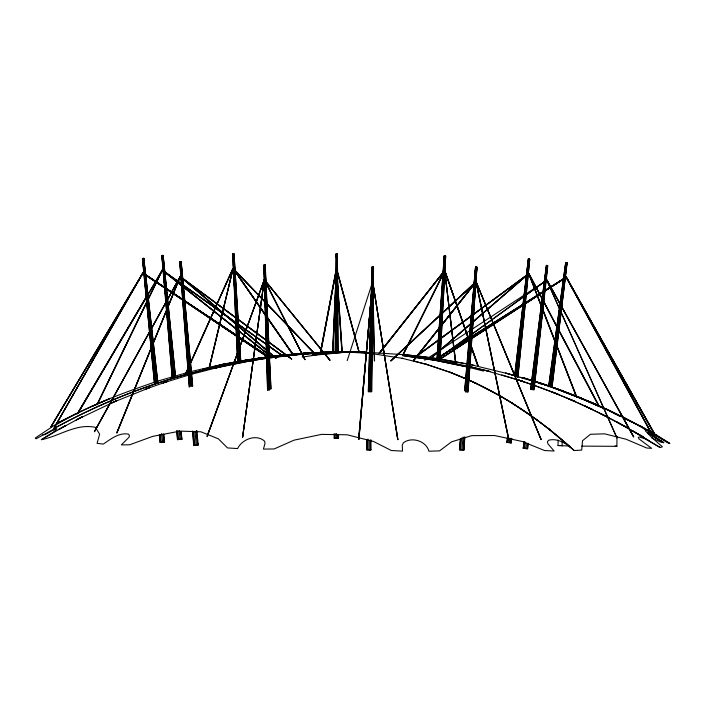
<?xml version="1.0" encoding="UTF-8"?>
<svg xmlns="http://www.w3.org/2000/svg" width="705" height="705" viewBox="0 0 705 705"><rect width="100%" height="100%" fill="white"/><g stroke="black" fill="none" stroke-linecap="round" stroke-linejoin="round"><path stroke-width="1.06" d="M338.523 434.756L338.541 438.043L336.593 437.884L336.602 433.478M336.69 351.962L336.796 253.932L336.029 253.967L335.06 352.553M336.585 257.351L336.593 254.064L336.029 253.967M338.541 438.043L334.029 438.105L335.201 437.902L335.227 433.522M335.73 352.491L336.347 253.941M335.615 324.203L335.8 301.185M335.862 293.509L335.933 284.741M336.162 257.334L336.188 254.047M334.223 437.981L334.073 433.725M569.781 446.053L558.034 445.534L558.104 440.035M562.114 446.018L562.167 441.612M581.828 446.124L616.875 446.318L616.998 436.413M366.803 439.744L366.503 449.649L369.059 450.098L371.015 449.869L370.971 439.753M371.826 391.495L373.174 266.913L372.108 266.966L370.962 304.384M370.337 450.037L370.495 440.176M371.288 391.971L373.553 267.036M372.592 298.805L372.813 286.706M369.059 450.098L369.27 440.237M370.284 392.024L372.584 283.542M372.628 281.348L373.333 267.089M372.548 274.589L372.601 272.386M367.666 450.028L367.957 439.074M369.191 391.971L372.108 266.966M347.195 360.652L372.707 281.524L397.937 439.638M374.337 360.863L373.095 306.842M368.882 388.993L369.067 382.392M369.526 365.895L369.781 357.1M370.151 343.899L370.495 331.799M370.804 320.801L371.174 307.6M371.482 296.602L371.887 282.308M372.108 274.606L372.319 266.913M368.292 391.319L370.856 307.68M366.688 449.861L366.979 440.008M368.424 391.839L372.169 267.028M332.61 352.007L336.285 269.768M332.734 352.148L336.408 269.627M332.945 352.095L336.611 269.68M440.008 358.924L440.123 356.73M440.246 354.544L442.264 317.303M442.387 315.109L444.406 277.867M444.529 275.673L445.666 255.924L440.149 358.854M439.691 358.766L445.049 255.844L444.22 255.862L436.985 358.704M442.361 306.358L442.555 303.071M443.066 294.302L443.313 289.922M443.824 281.163L444.018 277.876M444.52 269.107L444.837 263.635M438.801 358.678L445.049 255.844M437.752 359.717L444.599 255.818M437.893 352.236L438.193 347.856M438.563 342.383L438.863 338.003M439.233 332.531L439.603 327.058M439.902 322.679L440.273 317.206M440.572 312.826L440.942 307.354M441.312 301.881L441.683 296.408M441.982 292.029L442.352 286.556M442.652 282.176L443.092 275.602M443.322 272.324L443.762 265.75M444.062 261.379L444.22 255.862M437.056 359.735L444.282 255.827M460.391 438.73L459.422 449.667L463.916 450.125L464.859 436.985M468.058 392.077L476.959 267.221L476.139 267.054L475.514 267.08L464.63 390.623M464.049 445.56L463.916 450.125M464.207 443.366L464.604 437.893M467.997 390.834L468.305 386.455M468.464 384.269L469.019 376.611M469.177 374.417L469.724 366.759M469.883 364.573L470.438 356.906M470.596 354.721L476.897 267.169M463.247 450.231L464.216 437.082M467.53 392.156L476.959 267.221M474.104 299.907L474.35 296.629M474.844 290.063L475.099 286.785M475.514 281.313L475.84 276.942M476.254 271.469L476.589 267.098M461.969 450.204L463 437.056M466.525 392.139L476.739 267.257M460.576 450.063L461.59 438.017M465.432 392.033L475.575 267.142L464.771 390.773M465.432 387.265L465.626 385.08M466.093 379.616L466.375 376.338M466.842 370.874L467.027 368.689M467.494 363.225L467.776 359.947M468.155 355.576L468.428 352.297M468.904 346.834L469.177 343.546M469.556 339.175L469.838 335.897M470.209 331.526L470.587 327.155M470.958 322.784L471.337 318.413M471.619 315.135L471.989 310.764M472.271 307.486L472.738 302.022M473.02 298.744L473.39 294.373M473.672 291.094L474.139 285.622M474.333 283.436L474.8 277.973M474.985 275.787L475.734 267.045M358.589 439.206L372.575 281.586L358.924 439.259M358.73 439.286L372.575 281.586M358.907 439.153L372.645 281.586L397.814 439.497M459.607 449.861L460.559 438.915M468.992 340.339L439.612 359.418L468.887 340.162M566.291 277.224L650.874 432.57L566.106 277.268L654.443 433.628L566.379 277.136L471.751 338.611M431.116 357.867L528.741 273.549L542.339 298.797M557.443 328.036L528.741 273.549L472.632 322.344M507.371 437.999L506.86 442.361L508.781 442.643L511.151 442.855L511.592 438.475M517.77 377.228L529.746 259.096L517.919 377.201M511.151 442.855L511.795 438.448M511.354 442.819L510.702 442.705L511.151 438.325M517.426 377.113L529.129 259.008L516.589 375.897M526.283 288.609L526.512 286.415M526.97 282.044L527.199 279.859M527.648 275.488L527.992 272.2M528.45 267.829L528.679 265.644M529.138 261.273L529.367 259.079L528.309 258.946L514.773 374.672M510.702 442.705L509.433 442.537L509.909 438.175M528.186 443.278L527.587 448.732L527.878 444.238M534.064 388.675L534.549 384.322M534.787 382.145L547.441 265.512L546.375 265.424L530.583 389.407M534.082 389.874L547.811 265.618L547.195 265.591L532.566 389.812M506.86 442.361L508.049 442.396L508.543 438.034M515.54 375.791L528.688 258.964M523.93 441.612L523.286 448.265L526.908 448.75L527.525 443.295M533.562 389.891L547.6 265.626M515.39 373.668L515.769 370.389M516.139 367.12L516.386 364.934M516.765 361.656L517.144 358.378M517.514 355.1L517.77 352.914M518.263 348.552L518.519 346.367M518.889 343.088L519.268 339.81M519.638 336.532L519.893 334.346M520.264 331.077L520.642 327.799M521.013 324.52L521.392 321.242M521.638 319.057L522.017 315.778M522.387 312.509L522.766 309.231M523.013 307.045L523.515 302.674M523.762 300.489L524.141 297.21M524.388 295.034L524.89 290.663M525.146 288.477L525.516 285.199M525.895 281.921L526.265 278.642M526.52 276.466L527.014 272.095M527.269 269.909L527.64 266.631M527.895 264.445L528.389 260.075M542.436 309.054L542.691 306.878M543.185 302.524L543.44 300.348M543.943 295.994L544.189 293.818M544.568 290.548L544.815 288.371M545.317 284.018L545.564 281.841M546.067 277.488L546.313 275.311M546.692 272.042L547.062 268.781M147.883 294.849L162.124 270.094L267.133 353.725M507.062 442.335L507.574 437.964M514.8 375.739L528.371 258.938M206.988 436.236L264.498 279.629L305.027 359.7L264.305 279.682L330.037 360.211L264.278 279.682L242.599 437.259L264.269 279.691L207.305 436.298M525.639 448.644L526.283 443.198M546.604 268.72L547.001 265.45L546.375 265.424M551.927 387.063L567.076 262.621L566.318 262.516L565.701 262.454L548.578 386.64M552.077 387.098L567.137 262.639L565.701 262.454M524.256 448.468L525.058 441.929M531.491 389.662L546.745 265.529M566.926 262.621L551.566 387.054L581.643 398.607L602.969 408.001L600.105 406.662M531.649 385.045L531.923 382.868M533.006 374.17L533.28 371.993M533.685 368.733L534.099 365.463M534.505 362.203L534.778 360.026M535.183 356.765L535.456 354.589M535.862 351.328L536.135 349.151M536.54 345.891L536.813 343.714M537.219 340.453L537.624 337.193M537.897 335.016L538.303 331.755M538.576 329.579L538.981 326.318M539.254 324.141L539.669 320.881M539.933 318.704L540.347 315.443M540.753 312.183L541.026 310.006M541.431 306.745L543.194 292.61M543.467 290.434L543.872 287.173M544.145 284.996L544.551 281.736M544.824 279.559L546.595 265.424M523.286 448.265L524.115 441.735M530.733 389.512L546.437 265.468M560.052 316.034L560.325 313.848M562.925 293.121L563.198 290.945M563.612 287.666L563.885 285.49M564.3 282.212L564.573 280.035M565.119 275.673L565.392 273.487M565.798 270.218L566.071 268.032M566.485 264.763L566.758 262.577M550.579 386.939L566.52 262.577M549.495 386.789L566.08 262.516M549.239 385.591L549.53 383.414M549.979 380.145L550.27 377.968M550.711 374.699L551.01 372.522M552.041 364.89L552.341 362.714M552.782 359.444L553.072 357.268M553.522 353.998L553.813 351.813M554.104 349.636L554.553 346.367M554.844 344.19L555.143 342.013M555.584 338.744L555.875 336.558M556.324 333.298L556.615 331.112M556.915 328.935L557.355 325.666M557.646 323.489L557.946 321.313M558.386 318.043L558.686 315.858M558.977 313.681L559.417 310.411M559.717 308.235L560.898 299.519M561.189 297.334L561.488 295.157M561.779 292.98L562.22 289.711M562.519 287.534L564.291 274.457M564.582 272.28L565.762 263.564M548.728 386.675L565.762 262.471M242.599 437.259L264.313 279.691L329.869 360.352M268.517 342.137L291.694 359.056L267.874 341.255M320.326 352.756L335.933 270.773M320.378 352.87L335.985 270.887M320.59 352.905L335.994 271.998M320.669 352.817L335.871 272.985M391.072 360.942L473.751 284.212M209.024 368.072L233.099 268.429L209.367 368.133M209.094 368.186L233.099 268.429M267.265 355.717L142.78 273.029L54.215 427.785L142.762 273.038L50.927 426.631M508.666 439.832L476.06 281.744L541.105 439.418L476.131 281.744L508.948 439.691M475.937 281.833L508.781 439.664M265.459 315.267L233.099 268.376L189.892 364.846M207.173 436.333L264.305 279.682L304.842 359.638M469.16 341.167L444.67 270.42L469.107 339.986M180.154 276.563L94.426 431.654L180.154 276.563L116.774 432.879L180.172 276.563L266.102 339.942M116.968 432.976L180.427 276.501L266.869 350.244M424.692 360.255L547.054 280.114L633.725 436.818L546.807 280.202L616.804 437.814M265.397 315.126L232.932 268.464L190.024 363.692M185.503 373.72L187.865 368.671M186.094 372.83L187.9 368.821M190.156 363.806L232.941 268.464L265.653 302.515M185.803 373.773L188.059 368.759M413.597 360.748L474.174 284.397M51.068 426.675L143.027 272.985L267.301 355.664M96.885 404.758L147.222 300.788M147.777 299.757L162.317 270.006L148.323 298.92M97.501 403.886L146.887 301.89M97.158 404.811L147.019 301.828M148.499 298.955L162.362 270.147L147.786 294.822M402.537 355.39L444.194 271.399M402.74 355.452L444.899 270.473L403.26 354.65M471.962 333.994L546.842 280.044L633.539 436.924M94.426 431.654L180.286 276.598L266.085 340.092M54.215 427.785L143.018 272.985L266.807 356.034M180.295 276.554L266.878 350.403M268.852 355.091L270.711 356.404L269.019 354.809M77.224 413.932L146.473 296.558M77.797 413.024L146.49 296.602M77.973 413.13L146.094 297.589M78.079 413.165L146.208 297.686M51.112 426.736L142.948 273.117L267.107 355.954L142.842 273.276M455.395 362.194L444.679 270.42L469.116 340.083M379.211 353.135L443.983 271.284M379.149 353.275L443.921 271.425M379.405 353.196L444.864 270.482L380.145 352.509M413.341 360.511L473.857 284.3M413.509 360.449L473.346 285.102M413.394 360.696L473.919 284.485M390.817 360.704L476.042 281.674M390.896 360.889L475.91 281.736M276.016 358.052L269.363 352.377M541.396 306.552L528.803 273.637L541.704 306.508M431.293 357.787L470.993 323.542M472.65 322.114L528.9 273.611L557.117 326.988L543.37 300.735M431.266 358.017L470.975 323.771M472.059 334.179L546.868 280.044M436.325 359.656L470.253 335.219M56.321 424.683C86.856 406.441 120.625 393.725 154.28 382.286M416.302 356.21L471.196 315.858M472.967 314.553L528.671 273.743M416.329 356.351L471.328 315.919M472.985 314.694L528.865 273.611L473.125 314.844M416.47 356.501L471.425 316.096M436.421 359.841L470.279 335.465M471.566 338.312L566.212 277.136M439.612 359.418L468.878 340.242M471.627 338.453L563.445 278.995M469.777 338.127L437.135 358.343L469.592 337.836M472.376 336.082L542.938 291.676M544.798 290.513L563.365 278.827M437.135 358.343L469.689 337.977M543.035 291.817L471.548 336.805L543.079 291.923M544.824 290.575L563.454 278.969M437.25 358.528L469.741 338.083M544.939 290.751L563.507 279.065M471.636 336.964L543.123 291.976M544.983 290.804L563.551 279.118M654.178 433.769L566.353 277.162L651.164 432.394M651.543 437.743L660.224 441.92L663.713 442.687L648.521 432.429L656.487 436.095L669.001 443.542L669.75 443.383L656.752 435.179L646.882 430.015L645.242 430.729L651.869 437.558L662.427 446.838L660.083 447.481L645.031 438.783L639.223 436.933L638.281 437.444L639.021 438.924L651.667 448.336L646.741 448.019L626.111 439.25L604.643 433.839L590.438 434.271L582.524 440.722L581.696 450.107L574.152 450.548C567.454 444.37 558.245 437.717 548.657 440.211L547.362 441.876L548.049 443.991L554.121 451.015L544.595 450.548L522.29 441.489L494.496 435.523L471.715 435.637L451.57 441.832L439.559 450.883L428.913 451.218C426.199 440.872 411.667 436.518 403.445 442.749L402.255 445.075L402.529 451.103L391.39 450.539L373.615 441.515L347.248 434.8L321.586 434.377L294.038 440.158L274.139 448.962L263.406 449.094L264.957 443.709L264.71 441.295C256.62 433.663 242.044 439.092 237.647 448.565L227.495 447.922L218.356 438.818L200.899 431.795L179.969 431.116L152.738 436.369L129.729 444.767L121.339 444.908L128.989 437.285L129.464 435.681L128.592 434.157C119.092 432.227 110.676 439.136 103.327 444.088L97.087 443.339L99.625 434.192L95.466 427.38C76.255 423.07 59.282 436.307 41.375 439.673L52.972 432.438L56.99 428.931L52.311 429.997L36.043 438.827L35.25 438.025L58.603 422.498L76.739 413.438L58.603 422.498L60.392 421.652M41.375 439.673L65.794 425.467L58.788 429.442L82.785 416.514L76.193 419.969L116.73 400.616L110.976 403.189L150.659 387.221L145.724 389.063L167.605 381.405L163.084 382.938L188.861 375.025M55.88 428.49L44.953 434.712L42.758 434.562M237.603 362.44L232.932 253.818L234.007 253.8L240.784 361.127M75.047 414.232L93.078 405.833M158.361 380.929L188.922 372.117M264.305 280.449L263.855 265.115L264.921 265.001L271.011 388.878M263.855 265.115L265.3 265.098M190.967 374.425L218.418 367.279L215.14 368.072L235.347 363.639M188.896 373.756C141.846 386.49 96.435 405.128 53.756 428.64C96.233 405.269 141.388 386.692 188.182 373.941M190.976 373.183L230.394 363.903L265.644 357.955L248.019 360.66L215.765 367.023M191.161 373.121L212.769 367.693M189.266 387.204L179.775 262.022L180.392 261.916L181.211 261.925L192.694 385.864M179.775 262.022L181.211 261.925M192.597 431.125L193.681 445.393L194.342 445.216M193.681 445.393L198.184 445.093L196.862 430.834M202.952 369.2L205.023 368.662L203.207 369.103M366.503 449.649L367.173 449.482M176.699 430.861L177.448 439.62L181.943 439.189L181.159 431.531M172.108 377.166L162.079 255.492L163.146 255.404L175.457 375.739M190.958 371.561L223.538 364.106L250.257 359.374M177.448 439.62L181.943 439.189M212.143 367.058L220.515 365.093L212.258 366.997M206.054 368.424L210.187 367.472M215.14 368.072L252.258 360.511L232.474 364.238M220.656 364.723L223.538 364.106M220.594 365.058L216.726 365.886L219.934 365.234M222.066 364.802L238.087 361.55L266.428 357.127M221.564 364.846L233.954 362.37M236.025 361.965L255.739 358.589M157.911 382.885L143.82 258.382L142.595 258.479L154.395 383.229M159.348 434.641L160.088 442.299L161.26 442.273L164.582 441.859L163.719 434.209M160.088 442.299L164.582 441.859M249.729 359.823L261.009 358.025M245.516 360.581L247.552 360.22M249.596 359.867L251.641 359.506L249.5 359.858M253.685 359.153L255.721 358.792M233.866 362.326L267.01 357.03M241.189 361.286L243.34 360.925M245.34 360.572L247.622 360.185M252.98 359.268L256.197 358.722M239.823 361.066L266.622 357.091M267.125 358.193L249.799 360.951L267.019 358.228M369.658 352.782L348.067 352.121L369.905 353.416M302.207 357.135L316.051 354.985L315.073 355.135L340.788 352.676M459.422 449.667L461.378 449.587M444.608 270.561L455.738 362.141M263.115 357.717L267.345 357.109M252.055 359.162L266.895 357.056M268.79 356.915L272.06 356.448L268.887 356.897M266.781 357.197L257.272 358.537L266.922 357.179M269.063 356.88L306.032 353.179L284.75 354.923M269.072 356.739L305.485 353.214M268.799 356.792L289.57 354.465L268.526 356.845M269.292 357.911L301.749 354.254L319.867 353.011M269.231 357.92L286.08 355.769M268.746 357.567L300.859 354.113L319.206 352.932L301.987 354.025L268.596 357.576L283.251 355.769M287.155 354.73L273.135 356.325L306.032 353.179L285.234 354.871M269.204 356.712L287.649 354.641M288.389 354.606L270.817 356.228M271.134 356.448L289.914 354.456M313.205 354.879L312.077 354.994L340.171 352.615M310.685 353.54L312.791 353.337M154.659 384.348L142.384 258.524L143.82 258.382M284.441 355.963L302.974 354.148M310.508 353.549L312.668 353.337M345.3 352.086L349.398 351.901M163.146 255.404L162.52 255.448L174.073 376.946M162.326 255.501L161.709 255.545M288.248 354.659L323.251 352.315L344.207 351.91L328.169 352.183L330.848 352.103M348.155 352.103L350.905 351.91M301.987 354.025L336.426 352.324M303.785 353.328L325.666 352.227M320.89 352.782L331.817 352.112M317.708 352.852L329.931 352.13M318.722 352.773L318.061 352.808L345.741 351.901M302.348 353.434L320.951 352.412M304.71 353.267L338.453 352.033M323.251 352.315L304.155 353.311L321.788 352.394M319.057 353.055L336.99 352.359M339.792 352.623L358.598 352.015L336.056 352.333M523.101 448.133L527.393 448.591M526.908 448.75L527.587 448.732M232.562 253.897L234.007 253.8L238.528 327.235M319.453 352.518L337.149 352.103M321.542 352.403L337.589 352.068M445.595 255.959L444.432 255.897M336.593 254.064L337.413 253.985L338.021 352.588M335.201 437.902L336.593 437.884M366.485 352.253L337.025 352.068M558.034 445.534L561.339 445.551M353.945 351.945L356.933 351.989M369.843 352.526L353.637 352.209L370.125 352.791M364.749 352.192L360.59 352.059M336.796 253.932L337.413 253.985L337.889 352.676M372.478 267.089L372.927 267.107M371.588 352.588L405.472 354.765L404.344 354.659L422.736 356.642L404.344 354.659M368.451 449.42L371.015 449.869M359.788 352.042L366.397 352.403M475.884 267.204L476.333 267.248M508.049 442.396L509.433 442.537M371.993 353.637L402.837 358.413L401.956 358.237L427.397 364.626L414.029 360.995M528.917 259.035L528.309 258.946M402.396 355.558L434.87 360.255L467.318 366.961L434.87 360.255L403.463 355.69M438.986 360.387L419.545 357.409L456.038 363.577L436.007 359.911M233.073 268.579L265.468 302.577M466.587 363.824L438.113 358.748L421.229 356.457L439.999 359.039L438.113 358.748L467.309 363.992M469.75 364.441L508.966 373.976M470.385 364.608L474.491 365.419M615.086 445.948L616.875 446.318M452.469 362.908L466.895 365.983M469.988 366.644L490.116 371.57L469.971 366.662M469.345 367.472L483.542 371.086M485.357 370.389L524.167 381.775L501.793 374.901M397.717 439.664L372.725 281.824M518.21 376.699L505.573 373.033L523.101 378.18L520.114 377.29M509.979 374.276L518.087 376.681M532.187 380.524L522.29 377.448L531.588 380.409M535.157 381.44C564.661 390.834 593.416 402.599 621.123 416.408M534.522 381.352L547.098 385.353L534.707 381.299M524.494 378.153L531.729 380.444M534.831 381.431L548.631 386.023M541.546 383.59L534.302 381.238L548.561 386.058M525.401 378.885L522.423 377.924L525.419 378.902M529.543 379.616L531.605 380.295M527.199 379.431L530.239 380.436M531.57 384.454L518.228 379.933L532.204 384.683M534.196 385.362L558.193 394.298L534.654 385.503M551.707 387.151L555.778 388.578M537.924 382.894L540.955 383.969M551.618 387.089L572.583 394.976M451.931 372.963L426.084 364.247L450.178 372.31L466.067 378.805M551.786 387.177L581.643 398.607L599.127 406.203M558.589 389.583L583.484 399.471M575.624 396.166L602.308 407.754M585.45 400.29L588.393 401.533M589.38 401.947L599.664 406.547M466.234 378.929L450.178 372.31L466.014 378.832M468.235 379.819C507.3 397.038 542.744 421.784 574.152 450.548C544.286 423.317 510.905 399.709 474.253 382.507L500.911 396.369L498.294 394.923L513.143 403.709L510.305 402.009L537.571 420.339M468.851 380.11L476.439 383.502L468.896 380.083M610.627 411.605L620.074 416.294M623.854 418.171L625.749 419.105L623.943 418.18M621.052 416.452C594.817 402.775 567.155 392.042 539.122 382.674L564.643 391.68L555.945 388.429L582.18 398.616L572.76 394.738L599.708 406.195L589.574 401.612L617.236 414.425L606.379 409.067L639.964 425.82L656.752 435.179M620.277 416.32L616.611 414.469L620.497 416.452M629.23 420.929L631.169 421.925M626.692 419.572L628.543 420.532M652.257 432.985L623.176 417.131L652.257 432.985L639.964 425.82L669.75 443.383M643.7 428.693L651.543 433.099M628.005 428.332C603.33 414.179 577.527 402.044 551.072 391.619L575.192 401.471L567.481 398.307L592.191 409.288L583.881 405.578L609.173 417.765L600.281 413.456L626.155 426.93L616.672 421.969L643.119 436.818L629.891 429.398M647.639 432.993L656.963 438.484M198.184 445.093L197.779 442.784M647.71 433.117L663.713 442.687L648.362 433.381M660.083 447.481L633.046 431.143L649.42 441.004M162.309 270.209L267.274 353.672M142.956 273.029L266.737 356.184M182.886 300.083L145.565 275.038L182.886 300.145M184.701 301.299L266.613 356.263M184.701 301.361L266.613 356.325M165.005 271.918L181.176 283.463M182.93 284.697L267.213 344.771M268.975 345.996L282.449 355.628L268.843 346.146M164.873 272.068L267.054 344.868M164.829 272.209L267.098 344.948M268.79 346.287L282.335 355.805M267.847 341.405L291.694 359.056M265.935 340.233L180.189 276.739L266.719 350.544M534.311 418.03L549.777 429.671L546.296 427.01L570.248 447.093M162.3 270.006L266.508 352.808M268.869 354.95L270.711 356.404M269.204 352.43L276.025 358.202M269.107 352.606L275.867 358.343M314.06 352.817L233.126 268.376L265.653 315.214M267.16 304.093L313.981 352.993M266.948 304.014L313.796 353.046M233.267 268.429L265.714 315.038M267.592 317.726L293.174 354.474M267.424 317.673L293.113 354.65M267.265 317.814L292.857 354.571M267.327 317.964L292.919 354.712M566.212 277.224L654.258 433.734M558.748 329.799L599.25 406.336M558.616 329.825L599.162 406.424M558.466 329.975L598.968 406.512M546.807 280.202L616.981 437.779M476.087 281.877L540.964 439.523M542.506 308.464L555.214 341.361M556.421 344.348L576.681 396.721M528.803 273.637L555.02 341.449M556.624 345.397L576.478 396.809M542.586 309.627L555.302 342.436M556.501 345.512L576.373 396.765M471.284 346.217L478.149 365.93M471.284 346.305L478.149 366.018M444.705 270.508L469.283 341.211M471.09 346.393L477.964 366.106M470.966 346.358L477.831 366.071M337.246 270.702L359.286 352.474M336.761 269.592L359.118 352.236M336.62 269.733L359.083 352.526M444.785 270.658L455.58 362.229M143.758 258.374L157.753 382.859M163.525 434.183L164.388 441.824M143.608 258.418L157.391 382.974M163.075 434.333L163.921 441.973M143.45 258.391L143.802 261.67M144.155 264.939L144.516 268.217M144.869 271.495L145.23 274.774M145.582 278.052L145.82 280.238M146.296 284.6L146.534 286.785M147.01 291.156L147.248 293.342M143.203 258.471L156.404 383.097M161.727 433.39L162.652 442.132M163.084 255.421L175.307 375.774M180.982 431.575L181.308 434.853M181.537 437.038L181.758 439.233M142.762 258.515L155.426 384.296M160.493 434.615L161.26 442.273M162.934 255.421L174.946 375.765M180.506 431.566L181.273 439.224M163.199 259.837L163.525 263.115M163.957 267.495L164.274 270.782M164.6 274.06L164.811 276.254M165.349 281.727L165.56 283.912M165.992 288.292L166.204 290.478M166.741 295.95L166.953 298.144M142.595 258.479L143.459 267.23M143.679 269.416L144.217 274.888M144.437 277.074L144.869 281.445M145.08 283.63L145.627 289.103M145.838 291.288L146.27 295.659M146.596 298.938L147.028 303.317M147.354 306.596L147.671 309.874M147.997 313.152L148.429 317.532M148.755 320.81L149.081 324.089M149.513 328.459L149.839 331.747M150.165 335.025L150.482 338.303M150.914 342.674L151.24 345.961M151.672 350.332L151.892 352.518M152.324 356.889L152.65 360.176M153.082 364.547L153.293 366.732M153.831 372.196L154.051 374.39M154.483 378.761L154.915 383.132M159.541 434.677L160.282 442.335M179.167 430.57L180.004 439.33M181.15 261.89L191.936 379.193M192.139 381.387L192.544 385.776M196.669 430.72L196.871 432.914M197.074 435.108L197.576 440.59M181.009 261.987L192.218 386.358M196.246 431.09L197.523 445.269M162.079 255.492L173.007 377.043M177.827 430.702L178.612 439.462M180.832 261.881L181.123 265.177M181.511 269.557L181.802 272.844M182.287 278.325L182.48 280.519M182.965 286.001L183.159 288.195M183.644 293.677L183.934 296.964M184.322 301.352L184.516 303.547M162.018 256.629L162.502 262.11M162.696 264.296L163.172 269.777M163.366 271.963L163.948 278.537M164.142 280.731L164.618 286.212M164.908 289.499L165.296 293.879M165.587 297.166L166.072 302.639M166.354 305.926L166.741 310.315M167.032 313.593L167.42 317.981M167.808 322.361L168.187 326.741M168.477 330.028L168.865 334.417M169.253 338.797L169.535 342.084M170.02 347.556L170.213 349.75M170.698 355.232L170.989 358.519M171.368 362.899L171.659 366.186M172.143 371.658L172.337 373.853M177.924 437.391L178.118 439.585M161.771 255.527L172.258 377.131M176.885 430.817L177.642 439.576M180.603 262.04L191.222 386.49M195.047 431.248L196.263 445.437M180.154 262.066L190.138 386.56M193.725 431.337L194.871 445.534M179.987 261.969L180.154 264.163M180.33 266.358L180.841 272.941M181.018 275.135L181.529 281.718M181.793 285.014L182.216 290.495M182.48 293.791L182.903 299.273M183.247 303.67L183.679 309.151M183.934 312.447L184.366 317.929M184.71 322.317L185.054 326.706M185.485 332.196L185.741 335.492M186.173 340.973L186.428 344.269M186.86 349.75L187.204 354.139M187.636 359.629L187.891 362.916M188.323 368.407L188.579 371.702M189.099 378.285L189.266 380.48M179.837 262.066L189.372 386.551M192.791 431.319L193.884 445.516M337.351 278.546L342.216 352.051M337.351 280.828L342.066 352.139M337.325 282.872L341.872 352.103M238.66 329.429L240.643 361.198M233.787 253.782L240.299 361.092M233.699 254.963L234.025 260.445M234.404 267.019L234.668 271.407M235.118 279.083L235.373 283.463M235.823 291.139L236.016 294.426M236.536 303.194L236.66 305.388M233.381 253.791L239.383 361.11M232.932 253.818L238.44 362.273M232.782 253.906L232.994 258.294M233.258 263.776L233.69 272.553M233.963 278.034L234.386 286.803M234.712 293.386L235.135 302.154M235.461 308.737L235.84 316.413M236.21 324.089L236.536 330.671M236.906 338.347L237.232 344.921M237.717 354.791L237.929 359.18M232.624 253.862L237.735 362.361M265.239 265.036L268.173 329.623M268.27 331.808L268.817 343.855M268.966 347.133L269.566 360.273M269.662 362.458L270.262 375.598M270.359 377.783L270.861 388.728M265.089 265.159L270.5 389.028M264.921 265.001L265.062 268.288M265.424 277.039L265.697 283.604M266.155 294.549L266.34 298.929M266.843 310.967L266.983 314.245M267.53 327.376L267.618 329.561M264.683 265.203L269.548 390.226M264.234 265.203L268.455 390.244M264.243 270.526L264.727 285.851M265.01 294.611L265.433 307.75M265.776 318.704L266.129 329.649M266.543 342.789L266.86 352.641M267.274 365.78L267.556 374.54M263.917 265.177L267.68 390.165M264.375 282.643L267.521 390.015M372.936 286.071L374.54 360.916M372.601 286.16L372.989 302.639M338.329 434.879L338.347 438.166M337.201 253.95L337.563 352.518M337.862 434.65L337.871 437.937M109.407 398.792L91.491 406.565L109.407 398.792M363.56 352.333L366.459 352.826L363.56 352.333M531.2 380.233L529.129 379.563L531.191 380.242M615.641 414.011L613.694 413.086L615.624 413.994M634.747 423.344L623.009 417.43L634.747 423.344"/></g></svg>
